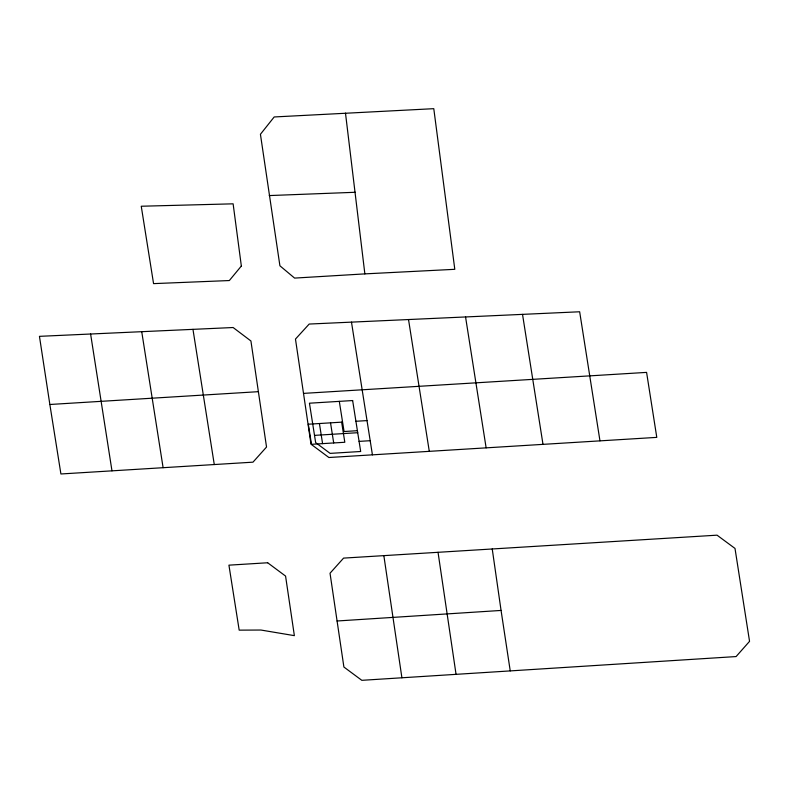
<?xml version="1.0" encoding="UTF-8"?>
<svg xmlns="http://www.w3.org/2000/svg" width="789" height="789" viewBox="0 0 789 789"><rect width="100%" height="100%" fill="white"/><g stroke="black" fill="none" stroke-linecap="round" stroke-linejoin="round"><path stroke-width="1.18" d="M510.236 670.887L501.064 610.439L337.081 620.992L330.029 573.228L343.58 558.109L717.043 535.169L735.003 548.434L749.55 641.349L736.088 656.566L361.826 680.325L343.896 667.03L337.081 620.992M49.855 404.491L60.911 473.972L111.979 470.846L252.973 462.167L266.534 447.038L250.922 340.976L233.12 327.524L39.45 336.341L49.855 404.491L258.407 391.669M355.918 421.277L367.023 420.596M357.397 430.695L344.063 431.524L339.309 401.364M314.515 435.37L357.713 432.707M359.084 441.386L370.199 440.696M303.509 393.386L310.994 444.197L328.895 457.512L656.783 437.372L646.586 372.388L303.509 393.386L295.471 339.073L309.189 324.052L579.659 311.773L599.965 440.844M364.863 273.882L294.603 278.093L279.908 265.785L260.429 134.278L274.187 116.959L433.782 108.675L454.799 269.315L364.863 273.882L345.483 113.113M269.236 195.573L355.287 192.279M429.285 451.347L408.524 319.545M522.525 314.377L542.99 444.345M465.559 316.961L486.132 447.846M351.48 322.129L372.428 454.858M330.532 422.845L333.698 442.945M319.417 423.525L322.583 443.635M192.96 329.338L214.273 464.543M141.734 331.686L163.106 467.68M90.607 334.003L111.979 470.846M456.052 674.348L438.033 552.29M401.907 677.79L383.849 555.643M492.237 548.966L501.064 610.439M241.345 266.031L229.333 280.549L153.559 283.626L141.251 206.235L233.12 203.828L241.345 266.031M352.644 400.546L309.446 403.199L315.659 442.619L330.118 453.379L360.681 451.495L352.644 400.546M341.647 422.154L308.302 424.216L311.477 444.315L344.813 442.264L341.647 422.154M267.668 562.764L228.928 565.161L239.185 630.145L260.912 630.036L294.366 635.648L285.569 576.078L267.668 562.764"/></g></svg>
